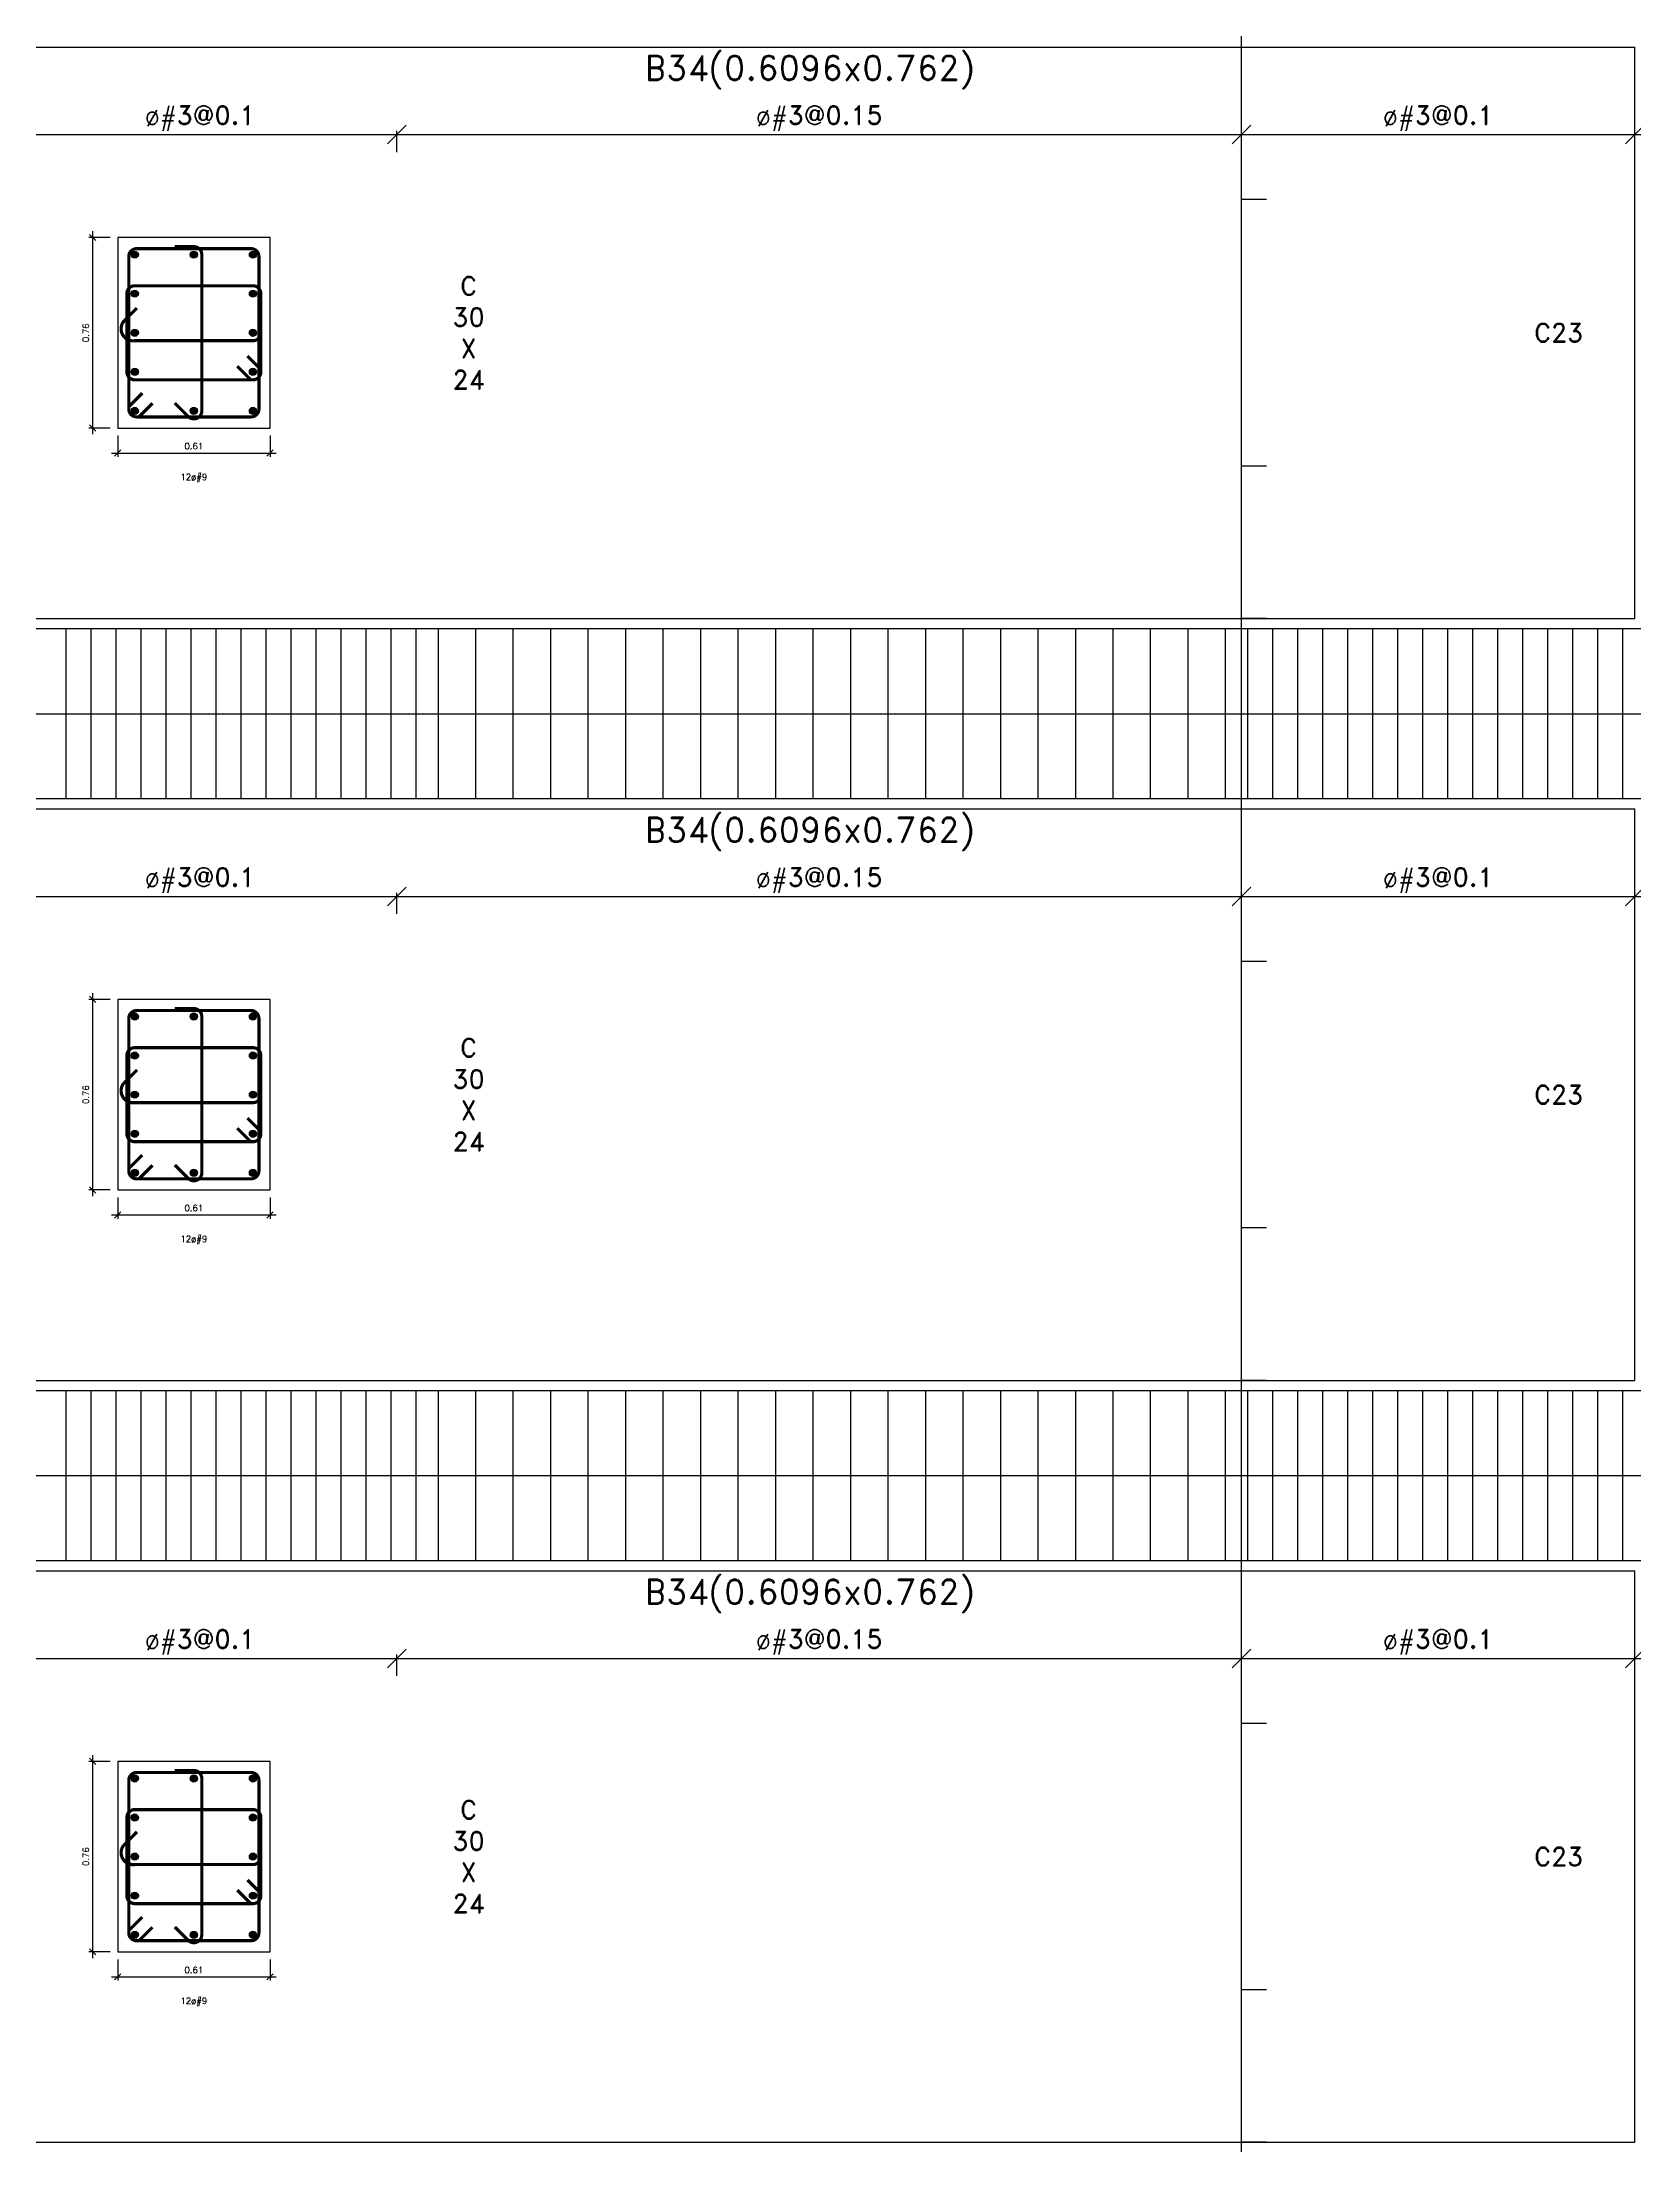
# Model space of a CAD drawing. Header units: inches. Extents: x 2674 to 28325, y -8016 to 21827.
# Drawn here: x 10432.8 to 10751.5, y -1522.5 to -1101.7 of the extents above; entities that cross this region are included whole.
import ezdxf

# ---------------------------------------------------------------- set-up
doc = ezdxf.new("R2010")
doc.units = ezdxf.units.IN
doc.header["$MEASUREMENT"] = 0
for name, color, linetype in [('Beam elevation contour', 7, 'Continuous'), ('Beam rebar bot', 2, 'Continuous'), ('Beam rebar top', 2, 'Continuous'), ('Beam tie corner', 6, 'Continuous'), ('Beam tie mid', 4, 'Continuous'), ('Column elevation contorno', 7, 'Continuous'), ('Columns', 5, 'Continuous'), ('Dimensions', 7, 'Continuous'), ('Porticos', 7, 'Continuous'), ('Rebar long', 5, 'Continuous'), ('Rebar tie', 4, 'Continuous'), ('Texts', 7, 'Continuous')]:
    doc.layers.add(name, color=color, linetype=linetype)
doc.layers.add('Beam torsion rebar', color=7, linetype='Continuous', true_color=0xaf0000)
doc.styles.add('Letra', font='romand.shx')
doc.dimstyles.new('Dimension', dxfattribs={"dimscale": 0.083333, "dimtxt": 0.025, "dimasz": 0.025, "dimexe": 0.015, "dimexo": 0.03, "dimgap": 0.015, "dimtad": 1, "dimdec": 1, "dimzin": 0, "dimdsep": 46, "dimlunit": 4, "dimtxsty": 'Letra', "dimblk": 'OBLIQUE', "dimcen": 0.015, "dimdle": 0.025, "dimclrd": 256, "dimclre": 1, "dimclrt": 4, "dimadec": 0, "dimazin": 0, "dimtfac": 1, "dimtdec": 1, "dimtofl": 0, "dimtmove": 0, "dimatfit": 3, "dimfxl": 1, "dimtolj": 1, "dimtzin": 0, "dimarcsym": 0})

# ---------------------------------------------------------------- blocks, each defined once
blk = doc.blocks.new('_Oblique')
at = {"color": 0, "linetype": 'ByBlock', "lineweight": -2}
blk.add_line((-0.5, -0.5), (0.5, 0.5), dxfattribs=at)
blk = doc.blocks.new('*D31')
at = {"color": 1, "linetype": 'ByBlock', "lineweight": -2, "transparency": 16777216}
for p, q in [((-0.3348, 0.381), (-0.4198, 0.381)), ((-0.3348, -0.381), (-0.4198, -0.381))]:
    blk.add_line(p, q, dxfattribs=at)
at = {"linetype": 'ByBlock', "lineweight": -2, "transparency": 16777216}
blk.add_line((-0.4048, -0.406), (-0.4048, 0.406), dxfattribs=at)
at = {"layer": 'Defpoints', "transparency": 16777216}
for p in [(-0.4048, 0.381), (-0.3048, 0.381), (-0.3048, -0.381)]:
    blk.add_point(p, dxfattribs=at)
at = {"lineweight": -2, "transparency": 16777216, "xscale": 0.025, "yscale": 0.025, "zscale": 0.025}
for p, rotation in [((-0.4048, 0.381), 90), ((-0.4048, -0.381), 270)]:
    blk.add_blockref('_Oblique', p, dxfattribs=dict(at, rotation=rotation))
at = {"color": 4, "transparency": 16777216, "insert": (-0.4198, 0), "char_height": 0.025, "attachment_point": 8, "rotation": 90, "style": 'Letra'}
blk.add_mtext('0.76', dxfattribs=at)
blk = doc.blocks.new('*D32')
at = {"color": 1, "linetype": 'ByBlock', "lineweight": -2, "transparency": 16777216}
for p, q in [((-0.3048, -0.411), (-0.3048, -0.496)), ((0.3048, -0.411), (0.3048, -0.496))]:
    blk.add_line(p, q, dxfattribs=at)
at = {"linetype": 'ByBlock', "lineweight": -2, "transparency": 16777216}
blk.add_line((-0.3298, -0.481), (0.3298, -0.481), dxfattribs=at)
at = {"layer": 'Defpoints', "transparency": 16777216}
for p in [(-0.3048, -0.381), (0.3048, -0.381), (0.3048, -0.481)]:
    blk.add_point(p, dxfattribs=at)
at = {"lineweight": -2, "transparency": 16777216, "xscale": 0.025, "yscale": 0.025, "zscale": 0.025, "rotation": 180}
blk.add_blockref('_Oblique', (-0.3048, -0.481), dxfattribs=at)
at = {"lineweight": -2, "transparency": 16777216, "xscale": 0.025, "yscale": 0.025, "zscale": 0.025}
blk.add_blockref('_Oblique', (0.3048, -0.481), dxfattribs=at)
at = {"color": 4, "transparency": 16777216, "insert": (0, -0.466), "char_height": 0.025, "attachment_point": 8, "style": 'Letra'}
blk.add_mtext('0.61', dxfattribs=at)
blk = doc.blocks.new('#9')
blk.add_hatch(color=256).paths.add_polyline_path([(0.0143, 0, 1), (-0.0143, 0, 1)])
at = {"color": 0}
blk.add_circle((0, 0), 0.0143, dxfattribs=at)
blk = doc.blocks.new('*D666')
at = {"layer": 'Defpoints', "color": 0, "transparency": 16777216}
for p in [(10672.75, -1186.51), (10677.75, -1186.51), (10677.75, -1217.01)]:
    blk.add_point(p, dxfattribs=at)
at = {"layer": 'Dimensions', "color": 1, "linetype": 'ByBlock', "lineweight": -2, "transparency": 16777216}
for p, q in [((10677.75, -1186.51), (10672.75, -1186.51)), ((10677.75, -1217.01), (10672.75, -1217.01))]:
    blk.add_line(p, q, dxfattribs=at)
at = {"layer": 'Dimensions', "linetype": 'ByBlock', "lineweight": -2, "transparency": 16777216}
blk.add_line((10672.75, -1217.02), (10672.75, -1186.51), dxfattribs=at)
at = {"layer": 'Dimensions', "lineweight": -2, "transparency": 16777216, "xscale": 0.006249999999999999, "yscale": 0.006249999999999999, "zscale": 0.006249999999999999}
for p, rotation in [((10672.75, -1186.51), 90), ((10672.75, -1217.01), 270)]:
    blk.add_blockref('_Oblique', p, dxfattribs=dict(at, rotation=rotation))
at = {"layer": 'Dimensions', "color": 4, "transparency": 16777216, "insert": (10672.75, -1201.76), "char_height": 0.00625, "attachment_point": 5, "rotation": 90, "style": 'Letra'}
blk.add_mtext('\\A1;ø#3@0.1', dxfattribs=at)
blk = doc.blocks.new('*D667')
at = {"layer": 'Defpoints', "color": 0, "transparency": 16777216}
for p in [(10672.75, -1064.61), (10677.75, -1064.61), (10677.75, -1133.21)]:
    blk.add_point(p, dxfattribs=at)
at = {"layer": 'Dimensions', "color": 1, "linetype": 'ByBlock', "lineweight": -2, "transparency": 16777216}
for p, q in [((10677.75, -1064.61), (10672.75, -1064.61)), ((10677.75, -1133.21), (10672.75, -1133.21))]:
    blk.add_line(p, q, dxfattribs=at)
at = {"layer": 'Dimensions', "linetype": 'ByBlock', "lineweight": -2, "transparency": 16777216}
blk.add_line((10672.75, -1133.22), (10672.75, -1064.61), dxfattribs=at)
at = {"layer": 'Dimensions', "lineweight": -2, "transparency": 16777216, "xscale": 0.006249999999999999, "yscale": 0.006249999999999999, "zscale": 0.006249999999999999}
for p, rotation in [((10672.75, -1064.61), 90), ((10672.75, -1133.21), 270)]:
    blk.add_blockref('_Oblique', p, dxfattribs=dict(at, rotation=rotation))
at = {"layer": 'Dimensions', "color": 4, "transparency": 16777216, "insert": (10672.75, -1098.91), "char_height": 0.00625, "attachment_point": 5, "rotation": 90, "style": 'Letra'}
blk.add_mtext('\\A1;ø#3@0.1', dxfattribs=at)
blk = doc.blocks.new('*D668')
at = {"layer": 'Defpoints', "color": 0, "transparency": 16777216}
for p in [(10672.75, -1133.21), (10677.75, -1133.21), (10677.75, -1186.51)]:
    blk.add_point(p, dxfattribs=at)
at = {"layer": 'Dimensions', "color": 1, "linetype": 'ByBlock', "lineweight": -2, "transparency": 16777216}
for p, q in [((10677.75, -1133.21), (10672.75, -1133.21)), ((10677.75, -1186.51), (10672.75, -1186.51))]:
    blk.add_line(p, q, dxfattribs=at)
at = {"layer": 'Dimensions', "linetype": 'ByBlock', "lineweight": -2, "transparency": 16777216}
blk.add_line((10672.75, -1186.52), (10672.75, -1133.21), dxfattribs=at)
at = {"layer": 'Dimensions', "lineweight": -2, "transparency": 16777216, "xscale": 0.006249999999999999, "yscale": 0.006249999999999999, "zscale": 0.006249999999999999}
for p, rotation in [((10672.75, -1133.21), 90), ((10672.75, -1186.51), 270)]:
    blk.add_blockref('_Oblique', p, dxfattribs=dict(at, rotation=rotation))
at = {"layer": 'Dimensions', "color": 4, "transparency": 16777216, "insert": (10672.75, -1159.86), "char_height": 0.00625, "attachment_point": 5, "rotation": 90, "style": 'Letra'}
blk.add_mtext('\\A1;ø#3@0.15', dxfattribs=at)
blk = doc.blocks.new('*D603')
at = {"layer": 'Defpoints', "color": 0, "transparency": 16777216}
for p in [(10672.75, -1338.91), (10677.75, -1338.91), (10677.75, -1369.41)]:
    blk.add_point(p, dxfattribs=at)
at = {"layer": 'Dimensions', "color": 1, "linetype": 'ByBlock', "lineweight": -2, "transparency": 16777216}
for p, q in [((10677.75, -1338.91), (10672.75, -1338.91)), ((10677.75, -1369.41), (10672.75, -1369.41))]:
    blk.add_line(p, q, dxfattribs=at)
at = {"layer": 'Dimensions', "linetype": 'ByBlock', "lineweight": -2, "transparency": 16777216}
blk.add_line((10672.75, -1369.42), (10672.75, -1338.91), dxfattribs=at)
at = {"layer": 'Dimensions', "lineweight": -2, "transparency": 16777216, "xscale": 0.006249999999999999, "yscale": 0.006249999999999999, "zscale": 0.006249999999999999}
for p, rotation in [((10672.75, -1338.91), 90), ((10672.75, -1369.41), 270)]:
    blk.add_blockref('_Oblique', p, dxfattribs=dict(at, rotation=rotation))
at = {"layer": 'Dimensions', "color": 4, "transparency": 16777216, "insert": (10672.75, -1354.16), "char_height": 0.00625, "attachment_point": 5, "rotation": 90, "style": 'Letra'}
blk.add_mtext('\\A1;ø#3@0.1', dxfattribs=at)
blk = doc.blocks.new('*D604')
at = {"layer": 'Defpoints', "color": 0, "transparency": 16777216}
for p in [(10672.75, -1217.01), (10677.75, -1217.01), (10677.75, -1285.61)]:
    blk.add_point(p, dxfattribs=at)
at = {"layer": 'Dimensions', "color": 1, "linetype": 'ByBlock', "lineweight": -2, "transparency": 16777216}
for p, q in [((10677.75, -1217.01), (10672.75, -1217.01)), ((10677.75, -1285.61), (10672.75, -1285.61))]:
    blk.add_line(p, q, dxfattribs=at)
at = {"layer": 'Dimensions', "linetype": 'ByBlock', "lineweight": -2, "transparency": 16777216}
blk.add_line((10672.75, -1285.62), (10672.75, -1217.01), dxfattribs=at)
at = {"layer": 'Dimensions', "lineweight": -2, "transparency": 16777216, "xscale": 0.006249999999999999, "yscale": 0.006249999999999999, "zscale": 0.006249999999999999}
for p, rotation in [((10672.75, -1217.01), 90), ((10672.75, -1285.61), 270)]:
    blk.add_blockref('_Oblique', p, dxfattribs=dict(at, rotation=rotation))
at = {"layer": 'Dimensions', "color": 4, "transparency": 16777216, "insert": (10672.75, -1251.31), "char_height": 0.00625, "attachment_point": 5, "rotation": 90, "style": 'Letra'}
blk.add_mtext('\\A1;ø#3@0.1', dxfattribs=at)
blk = doc.blocks.new('*D605')
at = {"layer": 'Defpoints', "color": 0, "transparency": 16777216}
for p in [(10672.75, -1285.61), (10677.75, -1285.61), (10677.75, -1338.91)]:
    blk.add_point(p, dxfattribs=at)
at = {"layer": 'Dimensions', "color": 1, "linetype": 'ByBlock', "lineweight": -2, "transparency": 16777216}
for p, q in [((10677.75, -1285.61), (10672.75, -1285.61)), ((10677.75, -1338.91), (10672.75, -1338.91))]:
    blk.add_line(p, q, dxfattribs=at)
at = {"layer": 'Dimensions', "linetype": 'ByBlock', "lineweight": -2, "transparency": 16777216}
blk.add_line((10672.75, -1338.92), (10672.75, -1285.61), dxfattribs=at)
at = {"layer": 'Dimensions', "lineweight": -2, "transparency": 16777216, "xscale": 0.006249999999999999, "yscale": 0.006249999999999999, "zscale": 0.006249999999999999}
for p, rotation in [((10672.75, -1285.61), 90), ((10672.75, -1338.91), 270)]:
    blk.add_blockref('_Oblique', p, dxfattribs=dict(at, rotation=rotation))
at = {"layer": 'Dimensions', "color": 4, "transparency": 16777216, "insert": (10672.75, -1312.26), "char_height": 0.00625, "attachment_point": 5, "rotation": 90, "style": 'Letra'}
blk.add_mtext('\\A1;ø#3@0.15', dxfattribs=at)
blk = doc.blocks.new('*D606')
at = {"layer": 'Defpoints', "color": 0, "transparency": 16777216}
for p in [(10672.75, -1491.31), (10677.75, -1491.31), (10677.75, -1521.81)]:
    blk.add_point(p, dxfattribs=at)
at = {"layer": 'Dimensions', "color": 1, "linetype": 'ByBlock', "lineweight": -2, "transparency": 16777216}
for p, q in [((10677.75, -1491.31), (10672.75, -1491.31)), ((10677.75, -1521.81), (10672.75, -1521.81))]:
    blk.add_line(p, q, dxfattribs=at)
at = {"layer": 'Dimensions', "linetype": 'ByBlock', "lineweight": -2, "transparency": 16777216}
blk.add_line((10672.75, -1521.82), (10672.75, -1491.31), dxfattribs=at)
at = {"layer": 'Dimensions', "lineweight": -2, "transparency": 16777216, "xscale": 0.006249999999999999, "yscale": 0.006249999999999999, "zscale": 0.006249999999999999}
for p, rotation in [((10672.75, -1491.31), 90), ((10672.75, -1521.81), 270)]:
    blk.add_blockref('_Oblique', p, dxfattribs=dict(at, rotation=rotation))
at = {"layer": 'Dimensions', "color": 4, "transparency": 16777216, "insert": (10672.75, -1506.56), "char_height": 0.00625, "attachment_point": 5, "rotation": 90, "style": 'Letra'}
blk.add_mtext('\\A1;ø#3@0.1', dxfattribs=at)
blk = doc.blocks.new('*D607')
at = {"layer": 'Defpoints', "color": 0, "transparency": 16777216}
for p in [(10672.75, -1369.41), (10677.75, -1369.41), (10677.75, -1438.01)]:
    blk.add_point(p, dxfattribs=at)
at = {"layer": 'Dimensions', "color": 1, "linetype": 'ByBlock', "lineweight": -2, "transparency": 16777216}
for p, q in [((10677.75, -1369.41), (10672.75, -1369.41)), ((10677.75, -1438.01), (10672.75, -1438.01))]:
    blk.add_line(p, q, dxfattribs=at)
at = {"layer": 'Dimensions', "linetype": 'ByBlock', "lineweight": -2, "transparency": 16777216}
blk.add_line((10672.75, -1438.02), (10672.75, -1369.41), dxfattribs=at)
at = {"layer": 'Dimensions', "lineweight": -2, "transparency": 16777216, "xscale": 0.006249999999999999, "yscale": 0.006249999999999999, "zscale": 0.006249999999999999}
for p, rotation in [((10672.75, -1369.41), 90), ((10672.75, -1438.01), 270)]:
    blk.add_blockref('_Oblique', p, dxfattribs=dict(at, rotation=rotation))
at = {"layer": 'Dimensions', "color": 4, "transparency": 16777216, "insert": (10672.75, -1403.71), "char_height": 0.00625, "attachment_point": 5, "rotation": 90, "style": 'Letra'}
blk.add_mtext('\\A1;ø#3@0.1', dxfattribs=at)
blk = doc.blocks.new('*D608')
at = {"layer": 'Defpoints', "color": 0, "transparency": 16777216}
for p in [(10672.75, -1438.01), (10677.75, -1438.01), (10677.75, -1491.31)]:
    blk.add_point(p, dxfattribs=at)
at = {"layer": 'Dimensions', "color": 1, "linetype": 'ByBlock', "lineweight": -2, "transparency": 16777216}
for p, q in [((10677.75, -1438.01), (10672.75, -1438.01)), ((10677.75, -1491.31), (10672.75, -1491.31))]:
    blk.add_line(p, q, dxfattribs=at)
at = {"layer": 'Dimensions', "linetype": 'ByBlock', "lineweight": -2, "transparency": 16777216}
blk.add_line((10672.75, -1491.32), (10672.75, -1438.01), dxfattribs=at)
at = {"layer": 'Dimensions', "lineweight": -2, "transparency": 16777216, "xscale": 0.006249999999999999, "yscale": 0.006249999999999999, "zscale": 0.006249999999999999}
for p, rotation in [((10672.75, -1438.01), 90), ((10672.75, -1491.31), 270)]:
    blk.add_blockref('_Oblique', p, dxfattribs=dict(at, rotation=rotation))
at = {"layer": 'Dimensions', "color": 4, "transparency": 16777216, "insert": (10672.75, -1464.66), "char_height": 0.00625, "attachment_point": 5, "rotation": 90, "style": 'Letra'}
blk.add_mtext('\\A1;ø#3@0.15', dxfattribs=at)
blk = doc.blocks.new('*D610')
at = {"layer": 'Defpoints', "color": 0, "transparency": 16777216}
for p in [(10672.75, -1521.81), (10677.75, -1521.81), (10677.75, -1590.41)]:
    blk.add_point(p, dxfattribs=at)
at = {"layer": 'Dimensions', "color": 1, "linetype": 'ByBlock', "lineweight": -2, "transparency": 16777216}
for p, q in [((10677.75, -1521.81), (10672.75, -1521.81)), ((10677.75, -1590.41), (10672.75, -1590.41))]:
    blk.add_line(p, q, dxfattribs=at)
at = {"layer": 'Dimensions', "linetype": 'ByBlock', "lineweight": -2, "transparency": 16777216}
blk.add_line((10672.75, -1590.42), (10672.75, -1521.81), dxfattribs=at)
at = {"layer": 'Dimensions', "lineweight": -2, "transparency": 16777216, "xscale": 0.006249999999999999, "yscale": 0.006249999999999999, "zscale": 0.006249999999999999}
for p, rotation in [((10672.75, -1521.81), 90), ((10672.75, -1590.41), 270)]:
    blk.add_blockref('_Oblique', p, dxfattribs=dict(at, rotation=rotation))
at = {"layer": 'Dimensions', "color": 4, "transparency": 16777216, "insert": (10672.75, -1556.11), "char_height": 0.00625, "attachment_point": 5, "rotation": 90, "style": 'Letra'}
blk.add_mtext('\\A1;ø#3@0.1', dxfattribs=at)
blk = doc.blocks.new('*D115')
at = {"linetype": 'ByBlock', "lineweight": -2, "transparency": 16777216}
blk.add_line((710.6827, 22.6624), (712.3067, 22.6624), dxfattribs=at)
at = {"color": 1, "linetype": 'ByBlock', "lineweight": -2, "transparency": 16777216}
for p, q in [((710.7077, 22.5924), (710.7077, 22.6774)), ((712.2817, 22.5924), (712.2817, 22.6774))]:
    blk.add_line(p, q, dxfattribs=at)
at = {"layer": 'Defpoints', "transparency": 16777216}
for p in [(712.2817, 22.6624), (710.7077, 22.5624), (712.2817, 22.5624)]:
    blk.add_point(p, dxfattribs=at)
at = {"lineweight": -2, "transparency": 16777216, "xscale": 0.075, "yscale": 0.075, "zscale": 0.075, "rotation": 180}
blk.add_blockref('_Oblique', (710.7077, 22.6624), dxfattribs=at)
at = {"lineweight": -2, "transparency": 16777216, "xscale": 0.075, "yscale": 0.075, "zscale": 0.075}
blk.add_blockref('_Oblique', (712.2817, 22.6624), dxfattribs=at)
at = {"color": 4, "transparency": 16777216, "insert": (711.4947, 22.6774), "char_height": 0.075, "attachment_point": 8, "style": 'Letra'}
blk.add_mtext('ø#3@0.1', dxfattribs=at)
blk = doc.blocks.new('*D116')
at = {"linetype": 'ByBlock', "lineweight": -2, "transparency": 16777216}
blk.add_line((715.6367, 22.6624), (717.2606, 22.6624), dxfattribs=at)
at = {"color": 1, "linetype": 'ByBlock', "lineweight": -2, "transparency": 16777216}
for p, q in [((715.6617, 22.5924), (715.6617, 22.6774)), ((717.2356, 22.5924), (717.2356, 22.6774))]:
    blk.add_line(p, q, dxfattribs=at)
at = {"layer": 'Defpoints', "transparency": 16777216}
for p in [(717.2356, 22.6624), (715.6617, 22.5624), (717.2356, 22.5624)]:
    blk.add_point(p, dxfattribs=at)
at = {"lineweight": -2, "transparency": 16777216, "xscale": 0.075, "yscale": 0.075, "zscale": 0.075, "rotation": 180}
blk.add_blockref('_Oblique', (715.6617, 22.6624), dxfattribs=at)
at = {"lineweight": -2, "transparency": 16777216, "xscale": 0.075, "yscale": 0.075, "zscale": 0.075}
blk.add_blockref('_Oblique', (717.2356, 22.6624), dxfattribs=at)
at = {"color": 4, "transparency": 16777216, "insert": (716.44865, 22.6774), "char_height": 0.075, "attachment_point": 8, "style": 'Letra'}
blk.add_mtext('ø#3@0.1', dxfattribs=at)
blk = doc.blocks.new('*D117')
at = {"linetype": 'ByBlock', "lineweight": -2, "transparency": 16777216}
blk.add_line((712.2567, 22.6624), (715.6867, 22.6624), dxfattribs=at)
at = {"color": 1, "linetype": 'ByBlock', "lineweight": -2, "transparency": 16777216}
for p, q in [((712.2817, 22.5924), (712.2817, 22.6774)), ((715.6617, 22.5924), (715.6617, 22.6774))]:
    blk.add_line(p, q, dxfattribs=at)
at = {"layer": 'Defpoints', "transparency": 16777216}
for p in [(715.6617, 22.6624), (712.2817, 22.5624), (715.6617, 22.5624)]:
    blk.add_point(p, dxfattribs=at)
at = {"lineweight": -2, "transparency": 16777216, "xscale": 0.075, "yscale": 0.075, "zscale": 0.075, "rotation": 180}
blk.add_blockref('_Oblique', (712.2817, 22.6624), dxfattribs=at)
at = {"lineweight": -2, "transparency": 16777216, "xscale": 0.075, "yscale": 0.075, "zscale": 0.075}
blk.add_blockref('_Oblique', (715.6617, 22.6624), dxfattribs=at)
at = {"color": 4, "transparency": 16777216, "insert": (713.9717, 22.6774), "char_height": 0.075, "attachment_point": 8, "style": 'Letra'}
blk.add_mtext('ø#3@0.15', dxfattribs=at)
blk = doc.blocks.new('*D134')
at = {"linetype": 'ByBlock', "lineweight": -2, "transparency": 16777216}
blk.add_line((710.6827, 19.6144), (712.3067, 19.6144), dxfattribs=at)
at = {"color": 1, "linetype": 'ByBlock', "lineweight": -2, "transparency": 16777216}
for p, q in [((710.7077, 19.5444), (710.7077, 19.6294)), ((712.2817, 19.5444), (712.2817, 19.6294))]:
    blk.add_line(p, q, dxfattribs=at)
at = {"layer": 'Defpoints', "transparency": 16777216}
for p in [(712.2817, 19.6144), (710.7077, 19.5144), (712.2817, 19.5144)]:
    blk.add_point(p, dxfattribs=at)
at = {"lineweight": -2, "transparency": 16777216, "xscale": 0.075, "yscale": 0.075, "zscale": 0.075, "rotation": 180}
blk.add_blockref('_Oblique', (710.7077, 19.6144), dxfattribs=at)
at = {"lineweight": -2, "transparency": 16777216, "xscale": 0.075, "yscale": 0.075, "zscale": 0.075}
blk.add_blockref('_Oblique', (712.2817, 19.6144), dxfattribs=at)
at = {"color": 4, "transparency": 16777216, "insert": (711.4947, 19.6294), "char_height": 0.075, "attachment_point": 8, "style": 'Letra'}
blk.add_mtext('ø#3@0.1', dxfattribs=at)
blk = doc.blocks.new('*D135')
at = {"linetype": 'ByBlock', "lineweight": -2, "transparency": 16777216}
blk.add_line((715.6367, 19.6144), (717.2606, 19.6144), dxfattribs=at)
at = {"color": 1, "linetype": 'ByBlock', "lineweight": -2, "transparency": 16777216}
for p, q in [((715.6617, 19.5444), (715.6617, 19.6294)), ((717.2356, 19.5444), (717.2356, 19.6294))]:
    blk.add_line(p, q, dxfattribs=at)
at = {"layer": 'Defpoints', "transparency": 16777216}
for p in [(717.2356, 19.6144), (715.6617, 19.5144), (717.2356, 19.5144)]:
    blk.add_point(p, dxfattribs=at)
at = {"lineweight": -2, "transparency": 16777216, "xscale": 0.075, "yscale": 0.075, "zscale": 0.075, "rotation": 180}
blk.add_blockref('_Oblique', (715.6617, 19.6144), dxfattribs=at)
at = {"lineweight": -2, "transparency": 16777216, "xscale": 0.075, "yscale": 0.075, "zscale": 0.075}
blk.add_blockref('_Oblique', (717.2356, 19.6144), dxfattribs=at)
at = {"color": 4, "transparency": 16777216, "insert": (716.44865, 19.6294), "char_height": 0.075, "attachment_point": 8, "style": 'Letra'}
blk.add_mtext('ø#3@0.1', dxfattribs=at)
blk = doc.blocks.new('*D136')
at = {"linetype": 'ByBlock', "lineweight": -2, "transparency": 16777216}
blk.add_line((712.2567, 19.6144), (715.6867, 19.6144), dxfattribs=at)
at = {"color": 1, "linetype": 'ByBlock', "lineweight": -2, "transparency": 16777216}
for p, q in [((712.2817, 19.5444), (712.2817, 19.6294)), ((715.6617, 19.5444), (715.6617, 19.6294))]:
    blk.add_line(p, q, dxfattribs=at)
at = {"layer": 'Defpoints', "transparency": 16777216}
for p in [(715.6617, 19.6144), (712.2817, 19.5144), (715.6617, 19.5144)]:
    blk.add_point(p, dxfattribs=at)
at = {"lineweight": -2, "transparency": 16777216, "xscale": 0.075, "yscale": 0.075, "zscale": 0.075, "rotation": 180}
blk.add_blockref('_Oblique', (712.2817, 19.6144), dxfattribs=at)
at = {"lineweight": -2, "transparency": 16777216, "xscale": 0.075, "yscale": 0.075, "zscale": 0.075}
blk.add_blockref('_Oblique', (715.6617, 19.6144), dxfattribs=at)
at = {"color": 4, "transparency": 16777216, "insert": (713.9717, 19.6294), "char_height": 0.075, "attachment_point": 8, "style": 'Letra'}
blk.add_mtext('ø#3@0.15', dxfattribs=at)
blk = doc.blocks.new('*D153')
at = {"color": 1, "linetype": 'ByBlock', "lineweight": -2, "transparency": 16777216}
for p, q in [((710.7077, 16.4964), (710.7077, 16.5814)), ((712.2817, 16.4964), (712.2817, 16.5814))]:
    blk.add_line(p, q, dxfattribs=at)
at = {"linetype": 'ByBlock', "lineweight": -2, "transparency": 16777216}
blk.add_line((710.6827, 16.5664), (712.3067, 16.5664), dxfattribs=at)
at = {"layer": 'Defpoints', "transparency": 16777216}
for p in [(712.2817, 16.5664), (710.7077, 16.4664), (712.2817, 16.4664)]:
    blk.add_point(p, dxfattribs=at)
at = {"lineweight": -2, "transparency": 16777216, "xscale": 0.075, "yscale": 0.075, "zscale": 0.075, "rotation": 180}
blk.add_blockref('_Oblique', (710.7077, 16.5664), dxfattribs=at)
at = {"lineweight": -2, "transparency": 16777216, "xscale": 0.075, "yscale": 0.075, "zscale": 0.075}
blk.add_blockref('_Oblique', (712.2817, 16.5664), dxfattribs=at)
at = {"color": 4, "transparency": 16777216, "insert": (711.4947, 16.5814), "char_height": 0.075, "attachment_point": 8, "style": 'Letra'}
blk.add_mtext('ø#3@0.1', dxfattribs=at)
blk = doc.blocks.new('*D154')
at = {"color": 1, "linetype": 'ByBlock', "lineweight": -2, "transparency": 16777216}
for p, q in [((715.6617, 16.4964), (715.6617, 16.5814)), ((717.2356, 16.4964), (717.2356, 16.5814))]:
    blk.add_line(p, q, dxfattribs=at)
at = {"linetype": 'ByBlock', "lineweight": -2, "transparency": 16777216}
blk.add_line((715.6367, 16.5664), (717.2606, 16.5664), dxfattribs=at)
at = {"layer": 'Defpoints', "transparency": 16777216}
for p in [(717.2356, 16.5664), (715.6617, 16.4664), (717.2356, 16.4664)]:
    blk.add_point(p, dxfattribs=at)
at = {"lineweight": -2, "transparency": 16777216, "xscale": 0.075, "yscale": 0.075, "zscale": 0.075, "rotation": 180}
blk.add_blockref('_Oblique', (715.6617, 16.5664), dxfattribs=at)
at = {"lineweight": -2, "transparency": 16777216, "xscale": 0.075, "yscale": 0.075, "zscale": 0.075}
blk.add_blockref('_Oblique', (717.2356, 16.5664), dxfattribs=at)
at = {"color": 4, "transparency": 16777216, "insert": (716.44865, 16.5814), "char_height": 0.075, "attachment_point": 8, "style": 'Letra'}
blk.add_mtext('ø#3@0.1', dxfattribs=at)
blk = doc.blocks.new('*D155')
at = {"color": 1, "linetype": 'ByBlock', "lineweight": -2, "transparency": 16777216}
for p, q in [((712.2817, 16.4964), (712.2817, 16.5814)), ((715.6617, 16.4964), (715.6617, 16.5814))]:
    blk.add_line(p, q, dxfattribs=at)
at = {"linetype": 'ByBlock', "lineweight": -2, "transparency": 16777216}
blk.add_line((712.2567, 16.5664), (715.6867, 16.5664), dxfattribs=at)
at = {"layer": 'Defpoints', "transparency": 16777216}
for p in [(715.6617, 16.5664), (712.2817, 16.4664), (715.6617, 16.4664)]:
    blk.add_point(p, dxfattribs=at)
at = {"lineweight": -2, "transparency": 16777216, "xscale": 0.075, "yscale": 0.075, "zscale": 0.075, "rotation": 180}
blk.add_blockref('_Oblique', (712.2817, 16.5664), dxfattribs=at)
at = {"lineweight": -2, "transparency": 16777216, "xscale": 0.075, "yscale": 0.075, "zscale": 0.075}
blk.add_blockref('_Oblique', (715.6617, 16.5664), dxfattribs=at)
at = {"color": 4, "transparency": 16777216, "insert": (713.9717, 16.5814), "char_height": 0.075, "attachment_point": 8, "style": 'Letra'}
blk.add_mtext('ø#3@0.15', dxfattribs=at)
blk = doc.blocks.new('B33-B34-B35-B36-Story4')
at = {"layer": 'Beam elevation contour'}
blk.add_lwpolyline([(710.7077, 14.6304), (717.2356, 14.6304)], dxfattribs=at)
blk = doc.blocks.new('C 30 X 24')
at = {"layer": 'Columns'}
blk.add_lwpolyline([(-0.3048, -0.381), (0.3048, -0.381), (0.3048, 0.381), (-0.3048, 0.381)], close=True, dxfattribs=at)
at = {"layer": 'Rebar tie'}
for points in [[(-0.2065, -0.2419, 0.0127, 0.0127, 0), (-0.2604, -0.2958, 0.0127, 0.0127, 0), (-0.2604, -0.3048, 0.0127, 0.0127, 0.414214), (-0.2286, -0.3366, 0.0127, 0.0127, 0), (0.2286, -0.3366, 0.0127, 0.0127, 0.414214), (0.2604, -0.3048, 0.0127, 0.0127, 0), (0.2604, 0.3048, 0.0127, 0.0127, 0.414214), (0.2286, 0.3366, 0.0127, 0.0127, 0), (-0.2286, 0.3366, 0.0127, 0.0127, 0.414214), (-0.2604, 0.3048, 0.0127, 0.0127, 0), (-0.2604, -0.3048, 0.0127, 0.0127, 0.414214), (-0.2286, -0.3366, 0.0127, 0.0127, 0), (-0.2196, -0.3366, 0.0127, 0.0127, 0), (-0.1657, -0.2827, 0.0127, 0.0127, 0)], [(-0.0763, -0.2812, 0.0127, 0.0127, 0), (-0.0225, -0.3351, 0.0127, 0.0127, 0.668179), (0.0318, -0.3126, 0.0127, 0.0127, 0), (0.0318, 0.3126, 0.0127, 0.0127, 0.414214), (0, 0.3444, 0.0127, 0.0127, 0), (-0.0762, 0.3444, 0.0127, 0.0127, 0)], [(0.2143, -0.0935, 0.0127, 0.0127, 0), (0.2682, -0.1473, 0.0127, 0.0127, 0), (0.2682, -0.1563, 0.0127, 0.0127, -0.414214), (0.2364, -0.1881, 0.0127, 0.0127, 0), (-0.2364, -0.1881, 0.0127, 0.0127, -0.414214), (-0.2682, -0.1563, 0.0127, 0.0127, 0), (-0.2682, 0.1563, 0.0127, 0.0127, -0.414214), (-0.2364, 0.1881, 0.0127, 0.0127, 0), (0.2364, 0.1881, 0.0127, 0.0127, -0.414214), (0.2682, 0.1563, 0.0127, 0.0127, 0), (0.2682, -0.1563, 0.0127, 0.0127, -0.414214), (0.2364, -0.1881, 0.0127, 0.0127, 0), (0.2275, -0.1881, 0.0127, 0.0127, 0), (0.1736, -0.1342, 0.0127, 0.0127, 0)], [(-0.2275, 0.0988, 0.0127, 0.0127, 0), (-0.2813, 0.0449, 0.0127, 0.0127, 0.668179), (-0.2364, -0.0318, 0.0127, 0.0127, 0), (0.2364, -0.0318, 0.0127, 0.0127, 0.414214), (0.2682, 0, 0.0127, 0.0127, 0), (0.2682, 0.0762, 0.0127, 0.0127, 0)]]:
    blk.add_lwpolyline(points, format="xyseb", dxfattribs=at)
at = {"layer": 'Rebar long', "color": 0}
for p in [(-0.2364, 0.3126), (0, 0.3126), (0.2364, 0.3126), (-0.2364, 0.1563), (0.2364, 0.1563), (-0.2364, 0), (0.2364, 0), (-0.2364, -0.1563), (0.2364, -0.1563), (-0.2364, -0.3126), (0, -0.3126), (0.2364, -0.3126)]:
    blk.add_blockref('#9', p, dxfattribs=at)
at = {"layer": 'Texts', "insert": (0, -0.581), "char_height": 0.025, "width": 0.056717, "attachment_point": 5, "style": 'Letra'}
blk.add_mtext('12ø#9', dxfattribs=at)
at = {"layer": 'Dimensions'}
for p2, distance, picture, middle in [((-0.3048, 0.381), 0.1, '*D31', (-0.4048, 0)), ((0.3048, -0.381), -0.1, '*D32', (0, -0.481))]:
    dim = blk.add_aligned_dim(p1=(-0.3048, -0.381), p2=p2, distance=distance, dimstyle='Dimension', override={"dimtxt": 0.025, "dimasz": 0.025, "dimpost": '<>'}, dxfattribs=at)
    dim.commit()
    dim.dimension.update_dxf_attribs({"geometry": picture, "text_midpoint": middle})
blk = doc.blocks.new('B33-B34-B35-B36-Story7')
at = {"layer": 'Beam elevation contour'}
blk.add_lwpolyline([(710.7077, 23.0124), (717.2356, 23.0124)], dxfattribs=at)
at = {"layer": 'Texts', "insert": (713.9335, 22.9124), "char_height": 0.1, "width": 0.056717, "attachment_point": 5, "style": 'Letra'}
blk.add_mtext('B34(0.6096x0.762)', dxfattribs=at)
at = {"layer": 'Dimensions'}
for p1, p2, text, picture, middle in [((710.7077, 22.5624), (712.2817, 22.5624), 'ø#3@0.1', '*D115', (711.4947, 22.6624)), ((712.2817, 22.5624), (715.6617, 22.5624), 'ø#3@0.15', '*D117', (713.9717, 22.6624)), ((715.6617, 22.5624), (717.2356, 22.5624), 'ø#3@0.1', '*D116', (716.4487, 22.6624))]:
    dim = blk.add_aligned_dim(p1=p1, p2=p2, distance=0.1, text=text, dimstyle='Dimension', override={"dimtxt": 0.075, "dimasz": 0.075, "dimpost": '<>'}, dxfattribs=at)
    dim.commit()
    dim.dimension.update_dxf_attribs({"geometry": picture, "text_midpoint": middle})
blk = doc.blocks.new('B33-B34-B35-B36-Story6')
at = {"layer": 'Beam elevation contour'}
for points in [[(710.7077, 20.7264), (717.2356, 20.7264)], [(710.7077, 19.9644), (717.2356, 19.9644)]]:
    blk.add_lwpolyline(points, dxfattribs=at)
at = {"layer": 'Beam rebar bot'}
blk.add_lwpolyline([(732.8728, 20.3044), (732.8728, 20.0044), (702.188, 20.0044), (702.188, 20.3044)], dxfattribs=at)
at = {"layer": 'Beam rebar top'}
blk.add_lwpolyline([(702.208, 20.3864), (702.208, 20.6864), (732.8928, 20.6864), (732.8928, 20.3864)], dxfattribs=at)
at = {"layer": 'Beam tie corner'}
for points in [[(710.9577, 20.6864), (710.9577, 20.0044)], [(711.0577, 20.6864), (711.0577, 20.0044)], [(711.1577, 20.6864), (711.1577, 20.0044)], [(711.2577, 20.6864), (711.2577, 20.0044)], [(711.3577, 20.6864), (711.3577, 20.0044)], [(711.4577, 20.6864), (711.4577, 20.0044)], [(711.5577, 20.6864), (711.5577, 20.0044)], [(711.6577, 20.6864), (711.6577, 20.0044)], [(711.7577, 20.6864), (711.7577, 20.0044)], [(711.8577, 20.6864), (711.8577, 20.0044)], [(711.9577, 20.6864), (711.9577, 20.0044)], [(712.0577, 20.6864), (712.0577, 20.0044)], [(712.1577, 20.6864), (712.1577, 20.0044)], [(712.2577, 20.6864), (712.2577, 20.0044)], [(715.6856, 20.6864), (715.6856, 20.0044)], [(715.7856, 20.6864), (715.7856, 20.0044)], [(715.8856, 20.6864), (715.8856, 20.0044)], [(715.9856, 20.6864), (715.9856, 20.0044)], [(716.0856, 20.6864), (716.0856, 20.0044)], [(716.1856, 20.6864), (716.1856, 20.0044)], [(716.2856, 20.6864), (716.2856, 20.0044)], [(716.3856, 20.6864), (716.3856, 20.0044)], [(716.4856, 20.6864), (716.4856, 20.0044)], [(716.5856, 20.6864), (716.5856, 20.0044)], [(716.6856, 20.6864), (716.6856, 20.0044)], [(716.7856, 20.6864), (716.7856, 20.0044)], [(716.8856, 20.6864), (716.8856, 20.0044)], [(716.9856, 20.6864), (716.9856, 20.0044)], [(717.0856, 20.6864), (717.0856, 20.0044)], [(717.1856, 20.6864), (717.1856, 20.0044)]]:
    blk.add_lwpolyline(points, dxfattribs=at)
at = {"layer": 'Beam tie mid'}
for points in [[(712.3577, 20.6864), (712.3577, 20.0044)], [(712.4467, 20.6864), (712.4467, 20.0044)], [(712.5967, 20.6864), (712.5967, 20.0044)], [(712.7467, 20.6864), (712.7467, 20.0044)], [(712.8967, 20.6864), (712.8967, 20.0044)], [(713.0467, 20.6864), (713.0467, 20.0044)], [(713.1967, 20.6864), (713.1967, 20.0044)], [(713.3467, 20.6864), (713.3467, 20.0044)], [(713.4967, 20.6864), (713.4967, 20.0044)], [(713.6467, 20.6864), (713.6467, 20.0044)], [(713.7967, 20.6864), (713.7967, 20.0044)], [(713.9467, 20.6864), (713.9467, 20.0044)], [(714.0967, 20.6864), (714.0967, 20.0044)], [(714.2467, 20.6864), (714.2467, 20.0044)], [(714.3967, 20.6864), (714.3967, 20.0044)], [(714.5467, 20.6864), (714.5467, 20.0044)], [(714.6967, 20.6864), (714.6967, 20.0044)], [(714.8467, 20.6864), (714.8467, 20.0044)], [(714.9967, 20.6864), (714.9967, 20.0044)], [(715.1467, 20.6864), (715.1467, 20.0044)], [(715.2967, 20.6864), (715.2967, 20.0044)], [(715.4467, 20.6864), (715.4467, 20.0044)], [(715.5967, 20.6864), (715.5967, 20.0044)]]:
    blk.add_lwpolyline(points, dxfattribs=at)
at = {"layer": 'Beam torsion rebar'}
blk.add_lwpolyline([(702.188, 20.3454), (732.8928, 20.3454)], dxfattribs=at)
at = {"layer": 'Texts', "insert": (713.9335, 19.8644), "char_height": 0.1, "width": 0.056717, "attachment_point": 5, "style": 'Letra'}
blk.add_mtext('B34(0.6096x0.762)', dxfattribs=at)
at = {"layer": 'Dimensions'}
for p1, p2, text, picture, middle in [((710.7077, 19.5144), (712.2817, 19.5144), 'ø#3@0.1', '*D134', (711.4947, 19.6144)), ((712.2817, 19.5144), (715.6617, 19.5144), 'ø#3@0.15', '*D136', (713.9717, 19.6144)), ((715.6617, 19.5144), (717.2356, 19.5144), 'ø#3@0.1', '*D135', (716.4487, 19.6144))]:
    dim = blk.add_aligned_dim(p1=p1, p2=p2, distance=0.1, text=text, dimstyle='Dimension', override={"dimtxt": 0.075, "dimasz": 0.075, "dimpost": '<>'}, dxfattribs=at)
    dim.commit()
    dim.dimension.update_dxf_attribs({"geometry": picture, "text_midpoint": middle})
blk = doc.blocks.new('B33-B34-B35-B36-Story5')
at = {"layer": 'Beam elevation contour'}
for points in [[(710.7077, 17.6784), (717.2356, 17.6784)], [(710.7077, 16.9164), (717.2356, 16.9164)]]:
    blk.add_lwpolyline(points, dxfattribs=at)
at = {"layer": 'Beam rebar bot'}
blk.add_lwpolyline([(732.8728, 17.2564), (732.8728, 16.9564), (702.188, 16.9564), (702.188, 17.2564)], dxfattribs=at)
at = {"layer": 'Beam rebar top'}
blk.add_lwpolyline([(702.208, 17.3384), (702.208, 17.6384), (732.8928, 17.6384), (732.8928, 17.3384)], dxfattribs=at)
at = {"layer": 'Beam tie corner'}
for points in [[(710.9577, 17.6384), (710.9577, 16.9564)], [(711.0577, 17.6384), (711.0577, 16.9564)], [(711.1577, 17.6384), (711.1577, 16.9564)], [(711.2577, 17.6384), (711.2577, 16.9564)], [(711.3577, 17.6384), (711.3577, 16.9564)], [(711.4577, 17.6384), (711.4577, 16.9564)], [(711.5577, 17.6384), (711.5577, 16.9564)], [(711.6577, 17.6384), (711.6577, 16.9564)], [(711.7577, 17.6384), (711.7577, 16.9564)], [(711.8577, 17.6384), (711.8577, 16.9564)], [(711.9577, 17.6384), (711.9577, 16.9564)], [(712.0577, 17.6384), (712.0577, 16.9564)], [(712.1577, 17.6384), (712.1577, 16.9564)], [(712.2577, 17.6384), (712.2577, 16.9564)], [(715.6856, 17.6384), (715.6856, 16.9564)], [(715.7856, 17.6384), (715.7856, 16.9564)], [(715.8856, 17.6384), (715.8856, 16.9564)], [(715.9856, 17.6384), (715.9856, 16.9564)], [(716.0856, 17.6384), (716.0856, 16.9564)], [(716.1856, 17.6384), (716.1856, 16.9564)], [(716.2856, 17.6384), (716.2856, 16.9564)], [(716.3856, 17.6384), (716.3856, 16.9564)], [(716.4856, 17.6384), (716.4856, 16.9564)], [(716.5856, 17.6384), (716.5856, 16.9564)], [(716.6856, 17.6384), (716.6856, 16.9564)], [(716.7856, 17.6384), (716.7856, 16.9564)], [(716.8856, 17.6384), (716.8856, 16.9564)], [(716.9856, 17.6384), (716.9856, 16.9564)], [(717.0856, 17.6384), (717.0856, 16.9564)], [(717.1856, 17.6384), (717.1856, 16.9564)]]:
    blk.add_lwpolyline(points, dxfattribs=at)
at = {"layer": 'Beam tie mid'}
for points in [[(712.3577, 17.6384), (712.3577, 16.9564)], [(712.4467, 17.6384), (712.4467, 16.9564)], [(712.5967, 17.6384), (712.5967, 16.9564)], [(712.7467, 17.6384), (712.7467, 16.9564)], [(712.8967, 17.6384), (712.8967, 16.9564)], [(713.0467, 17.6384), (713.0467, 16.9564)], [(713.1967, 17.6384), (713.1967, 16.9564)], [(713.3467, 17.6384), (713.3467, 16.9564)], [(713.4967, 17.6384), (713.4967, 16.9564)], [(713.6467, 17.6384), (713.6467, 16.9564)], [(713.7967, 17.6384), (713.7967, 16.9564)], [(713.9467, 17.6384), (713.9467, 16.9564)], [(714.0967, 17.6384), (714.0967, 16.9564)], [(714.2467, 17.6384), (714.2467, 16.9564)], [(714.3967, 17.6384), (714.3967, 16.9564)], [(714.5467, 17.6384), (714.5467, 16.9564)], [(714.6967, 17.6384), (714.6967, 16.9564)], [(714.8467, 17.6384), (714.8467, 16.9564)], [(714.9967, 17.6384), (714.9967, 16.9564)], [(715.1467, 17.6384), (715.1467, 16.9564)], [(715.2967, 17.6384), (715.2967, 16.9564)], [(715.4467, 17.6384), (715.4467, 16.9564)], [(715.5967, 17.6384), (715.5967, 16.9564)]]:
    blk.add_lwpolyline(points, dxfattribs=at)
at = {"layer": 'Beam torsion rebar'}
blk.add_lwpolyline([(702.188, 17.2974), (732.8928, 17.2974)], dxfattribs=at)
at = {"layer": 'Texts', "insert": (713.9335, 16.8164), "char_height": 0.1, "width": 0.056717, "attachment_point": 5, "style": 'Letra'}
blk.add_mtext('B34(0.6096x0.762)', dxfattribs=at)
at = {"layer": 'Dimensions'}
for p1, p2, text, picture, middle in [((710.7077, 16.4664), (712.2817, 16.4664), 'ø#3@0.1', '*D153', (711.4947, 16.5664)), ((712.2817, 16.4664), (715.6617, 16.4664), 'ø#3@0.15', '*D155', (713.9717, 16.5664)), ((715.6617, 16.4664), (717.2356, 16.4664), 'ø#3@0.1', '*D154', (716.4487, 16.5664))]:
    dim = blk.add_aligned_dim(p1=p1, p2=p2, distance=0.1, text=text, dimstyle='Dimension', override={"dimtxt": 0.075, "dimasz": 0.075, "dimpost": '<>'}, dxfattribs=at)
    dim.commit()
    dim.dimension.update_dxf_attribs({"geometry": picture, "text_midpoint": middle})

msp = doc.modelspace()

# ---------------------------------------------------------------- linework, layer by layer
at = {"layer": 'Column elevation contorno'}
for points in [[(10751.45, -1217.01), (10751.45, -1102.71)], [(10751.45, -1369.41), (10751.45, -1255.11)], [(10751.45, -1521.81), (10751.45, -1407.51)]]:
    msp.add_lwpolyline(points, dxfattribs=at)

# ---------------------------------------------------------------- block references
at = {"layer": 'Dimensions', "color": 0, "xscale": 49.99999999999999, "yscale": 49.99999999999999, "zscale": 49.99999999999999}
for p in [(10463.16, -1159.86), (10463.16, -1312.26), (10463.16, -1464.66)]:
    msp.add_blockref('C 30 X 24', p, dxfattribs=at)
at = {"layer": 'Porticos', "color": 0, "xscale": 49.99999999999999, "yscale": 49.99999999999999, "zscale": 49.99999999999999}
for name in ['B33-B34-B35-B36-Story7', 'B33-B34-B35-B36-Story6', 'B33-B34-B35-B36-Story5', 'B33-B34-B35-B36-Story4']:
    msp.add_blockref(name, (-25110.33, -2253.33), dxfattribs=at)

# ---------------------------------------------------------------- texts
at = {"layer": 'Texts', "char_height": 3.75, "width": 2.8358, "attachment_point": 5, "style": 'Letra'}
for s, insert in [('C 30 X 24', (10518.13, -1159.86)), ('C23', (10736.21, -1159.86)), ('C 30 X 24', (10518.13, -1312.26)), ('C23', (10736.21, -1312.26)), ('C 30 X 24', (10518.13, -1464.66)), ('C23', (10736.21, -1464.66))]:
    msp.add_mtext(s, dxfattribs=dict(at, insert=insert))

# ---------------------------------------------------------------- dimensions: what is measured, and where the dimension line sits
at = {"layer": 'Dimensions'}
for p1, p2, text, picture, middle in [((10677.75, -1133.21), (10677.75, -1064.61), 'ø#3@0.1', '*D667', (10672.75, -1098.91)), ((10677.75, -1186.51), (10677.75, -1133.21), 'ø#3@0.15', '*D668', (10672.75, -1159.86)), ((10677.75, -1217.01), (10677.75, -1186.51), 'ø#3@0.1', '*D666', (10672.75, -1201.76)), ((10677.75, -1285.61), (10677.75, -1217.01), 'ø#3@0.1', '*D604', (10672.75, -1251.31)), ((10677.75, -1338.91), (10677.75, -1285.61), 'ø#3@0.15', '*D605', (10672.75, -1312.26)), ((10677.75, -1369.41), (10677.75, -1338.91), 'ø#3@0.1', '*D603', (10672.75, -1354.16)), ((10677.75, -1438.01), (10677.75, -1369.41), 'ø#3@0.1', '*D607', (10672.75, -1403.71)), ((10677.75, -1491.31), (10677.75, -1438.01), 'ø#3@0.15', '*D608', (10672.75, -1464.66)), ((10677.75, -1521.81), (10677.75, -1491.31), 'ø#3@0.1', '*D606', (10672.75, -1506.56)), ((10677.75, -1590.41), (10677.75, -1521.81), 'ø#3@0.1', '*D610', (10672.75, -1556.11))]:
    dim = msp.add_aligned_dim(p1=p1, p2=p2, distance=5, text=text, dimstyle='Dimension', override={"dimscale": 0.083333, "dimtxt": 0.075, "dimasz": 0.075, "dimpost": '<>'}, dxfattribs=at)
    dim.commit()
    dim.dimension.update_dxf_attribs({"geometry": picture, "text_midpoint": middle})

doc.saveas('drawing.dxf')
